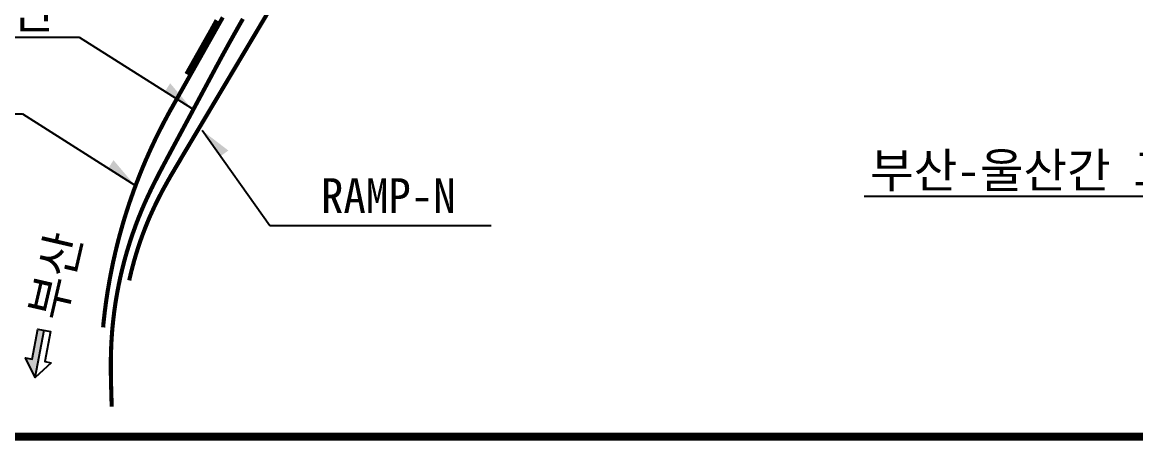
# Model space of a CAD drawing. Header units: metres. Extents: x 219215 to 220758, y 221330 to 222332.
# Drawn here: x 220467.4 to 220645.8, y 222131.5 to 222198.5 of the extents above; entities that cross this region are included whole.
import ezdxf

# ---------------------------------------------------------------- set-up
doc = ezdxf.new("R2010")
doc.units = ezdxf.units.M
for name, color, linetype in [('CA-ALGN-RampK', 2, 'Continuous'), ('CA-ALGN-RampN', 2, 'Continuous'), ('CA-ALGN-RampO', 2, 'Continuous'), ('CA-ALGN-국도7호선평면선형', 2, 'Continuous'), ('CA-LEAL', 1, 'Continuous'), ('CA-TEXT', 3, 'Continuous'), ('CZ-LIN1', 7, 'Continuous'), ('CZ-SYMB', 2, 'Continuous'), ('CZ-TEXT', 3, 'Continuous')]:
    doc.layers.add(name, color=color, linetype=linetype)
doc.styles.add('돋움체', font='DotumChe.ttf')

# ---------------------------------------------------------------- blocks, each defined once
blk = doc.blocks.new('CZDIRA2')
blk.add_hatch(color=256).paths.add_polyline_path([(0, 0), (0, -2), (9.33, -2), (9.33, -4), (14.67, 0)])
blk.add_line((14.67, 0), (0, 0))
blk.add_lwpolyline([(9.33, 4), (14.67, 0), (9.33, -4), (9.33, -2), (0, -2), (0, 2), (9.33, 2)], close=True)

msp = doc.modelspace()

# ---------------------------------------------------------------- hatches: boundary and pattern name
at = {"layer": 'CA-LEAL'}
for points in [[(220491.11, 222188.75), (220490.27, 222187.43), (220494.51, 222184.74)], [(220500.44, 222177.98), (220499.17, 222177.08), (220496.26, 222181.17)], [(220482.03, 222176.44), (220481.19, 222175.11), (220485.43, 222172.43)]]:
    msp.add_hatch(color=256, dxfattribs=at).paths.add_polyline_path(points)

# ---------------------------------------------------------------- linework, layer by layer
at = {"layer": 'CA-ALGN-RampK', "const_width": 0.656}
msp.add_lwpolyline([(220498.55, 222198.85), (220498.38, 222198.54), (220498.21, 222198.23), (220498.04, 222197.92), (220497.87, 222197.61), (220497.7, 222197.3), (220497.53, 222197), (220497.36, 222196.69), (220497.18, 222196.38), (220497.01, 222196.08), (220496.92, 222195.92), (220493.71, 222190.23)], dxfattribs=at)
at = {"layer": 'CA-ALGN-RampN', "const_width": 0.656}
msp.add_lwpolyline([(220484.55, 222157.18), (220484.63, 222157.53), (220484.71, 222157.87), (220484.79, 222158.21), (220484.87, 222158.56), (220484.96, 222158.9), (220485.05, 222159.24), (220485.14, 222159.58), (220485.23, 222159.92), (220485.32, 222160.26), (220485.42, 222160.6), (220485.52, 222160.94), (220485.62, 222161.28), (220485.72, 222161.61), (220485.83, 222161.95), (220485.93, 222162.29), (220486.04, 222162.62), (220486.15, 222162.96), (220486.27, 222163.29), (220486.38, 222163.62), (220486.5, 222163.96), (220486.62, 222164.29), (220486.74, 222164.62), (220486.87, 222164.95), (220486.99, 222165.28), (220487.12, 222165.61), (220487.25, 222165.93), (220487.38, 222166.26), (220487.52, 222166.59), (220487.65, 222166.91), (220487.79, 222167.24), (220487.93, 222167.56), (220488.08, 222167.88), (220488.22, 222168.2), (220488.37, 222168.52), (220488.52, 222168.84), (220488.67, 222169.16), (220488.82, 222169.48), (220488.98, 222169.8), (220489.13, 222170.11), (220489.29, 222170.43), (220489.44, 222170.71), (220489.6, 222171.02), (220489.76, 222171.34), (220489.93, 222171.65), (220490.1, 222171.96), (220490.27, 222172.27), (220490.44, 222172.57), (220490.61, 222172.88), (220490.78, 222173.19), (220490.96, 222173.49), (220491.13, 222173.8), (220491.31, 222174.11), (220491.49, 222174.41), (220491.67, 222174.71), (220491.85, 222175.02), (220492.03, 222175.32), (220492.21, 222175.62), (220492.39, 222175.93), (220492.57, 222176.23), (220492.75, 222176.53), (220492.78, 222176.6), (220519.25, 222221.01)], dxfattribs=at)
at = {"layer": 'CA-ALGN-RampO', "const_width": 0.656}
msp.add_lwpolyline([(220499.54, 222199.31), (220491.37, 222184.82), (220491.19, 222184.51), (220491.02, 222184.2), (220490.85, 222183.89), (220490.68, 222183.58), (220490.52, 222183.27), (220490.35, 222182.96), (220490.18, 222182.65), (220490.02, 222182.34), (220489.86, 222182.03), (220489.7, 222181.71), (220489.54, 222181.4), (220489.38, 222181.09), (220489.22, 222180.77), (220489.06, 222180.45), (220488.91, 222180.14), (220488.75, 222179.82), (220488.6, 222179.5), (220488.45, 222179.18), (220488.3, 222178.86), (220488.15, 222178.55), (220488, 222178.23), (220487.86, 222177.9), (220487.71, 222177.58), (220487.57, 222177.26), (220487.43, 222176.94), (220487.28, 222176.62), (220487.14, 222176.29), (220487.01, 222175.97), (220486.87, 222175.64), (220486.73, 222175.32), (220486.6, 222174.99), (220486.47, 222174.67), (220486.33, 222174.34), (220486.2, 222174.01), (220486.07, 222173.68), (220485.95, 222173.35), (220485.82, 222173.03), (220485.69, 222172.7), (220485.57, 222172.37), (220485.45, 222172.04), (220485.32, 222171.7), (220485.2, 222171.37), (220485.09, 222171.04), (220484.97, 222170.71), (220484.85, 222170.38), (220484.74, 222170.04), (220484.62, 222169.71), (220484.51, 222169.37), (220484.4, 222169.04), (220484.29, 222168.7), (220484.18, 222168.37), (220484.08, 222168.03), (220483.97, 222167.7), (220483.87, 222167.36), (220483.76, 222167.02), (220483.66, 222166.68), (220483.56, 222166.35), (220483.46, 222166.01), (220483.37, 222165.67), (220483.27, 222165.33), (220483.18, 222164.99), (220483.08, 222164.65), (220482.99, 222164.31), (220482.9, 222163.97), (220482.81, 222163.63), (220482.72, 222163.29), (220482.64, 222162.95), (220482.55, 222162.6), (220482.47, 222162.26), (220482.39, 222161.92), (220482.3, 222161.57), (220482.23, 222161.23), (220482.15, 222160.89), (220482.07, 222160.54), (220481.99, 222160.2), (220481.92, 222159.85), (220481.85, 222159.51), (220481.78, 222159.16), (220481.71, 222158.82), (220481.64, 222158.47), (220481.57, 222158.13), (220481.51, 222157.78), (220481.44, 222157.43), (220481.38, 222157.09), (220481.32, 222156.74), (220481.26, 222156.39), (220481.2, 222156.04), (220481.14, 222155.7), (220481.08, 222155.35), (220481.03, 222155), (220480.98, 222154.65), (220480.92, 222154.3), (220480.87, 222153.95), (220480.82, 222153.6), (220480.78, 222153.26), (220480.73, 222152.91), (220480.69, 222152.56), (220480.64, 222152.21), (220480.6, 222151.86), (220480.56, 222151.51), (220480.52, 222151.16), (220480.48, 222150.81), (220480.44, 222150.45), (220480.41, 222150.1), (220480.38, 222149.75), (220480.37, 222149.66)], dxfattribs=at)
at = {"layer": 'CA-ALGN-국도7호선평면선형', "const_width": 0.656}
msp.add_lwpolyline([(220481.75, 222136.96), (220481.72, 222137.78), (220481.71, 222138.13), (220481.7, 222138.48), (220481.69, 222138.84), (220481.68, 222139.19), (220481.67, 222139.54), (220481.66, 222139.89), (220481.65, 222140.25), (220481.64, 222140.6), (220481.63, 222140.95), (220481.63, 222141.3), (220481.62, 222141.66), (220481.61, 222142.01), (220481.61, 222142.36), (220481.61, 222142.71), (220481.6, 222143.07), (220481.6, 222143.42), (220481.6, 222143.77), (220481.61, 222144.12), (220481.61, 222144.48), (220481.61, 222144.83), (220481.62, 222145.18), (220481.63, 222145.53), (220481.64, 222145.89), (220481.65, 222146.05), (220481.66, 222146.41), (220481.67, 222146.76), (220481.69, 222147.11), (220481.71, 222147.46), (220481.73, 222147.81), (220481.75, 222148.17), (220481.78, 222148.52), (220481.8, 222148.87), (220481.83, 222149.22), (220481.86, 222149.57), (220481.9, 222149.92), (220481.93, 222150.27), (220481.97, 222150.62), (220482.01, 222150.97), (220482.05, 222151.32), (220482.09, 222151.67), (220482.13, 222152.02), (220482.18, 222152.37), (220482.23, 222152.72), (220482.28, 222153.07), (220482.33, 222153.42), (220482.38, 222153.77), (220482.44, 222154.12), (220482.5, 222154.46), (220482.56, 222154.81), (220482.62, 222155.16), (220482.68, 222155.51), (220482.75, 222155.85), (220482.82, 222156.2), (220482.88, 222156.54), (220482.96, 222156.89), (220483.03, 222157.23), (220483.1, 222157.58), (220483.18, 222157.92), (220483.26, 222158.27), (220483.34, 222158.61), (220483.42, 222158.95), (220483.51, 222159.29), (220483.6, 222159.64), (220483.68, 222159.98), (220483.77, 222160.32), (220483.87, 222160.66), (220483.96, 222161), (220484.06, 222161.34), (220484.15, 222161.68), (220484.25, 222162.01), (220484.36, 222162.35), (220484.46, 222162.69), (220484.57, 222163.03), (220484.67, 222163.36), (220484.78, 222163.7), (220484.89, 222164.03), (220485.01, 222164.37), (220485.12, 222164.7), (220485.24, 222165.03), (220485.36, 222165.36), (220485.48, 222165.69), (220485.6, 222166.03), (220485.72, 222166.36), (220485.85, 222166.69), (220485.97, 222167.01), (220486.1, 222167.34), (220486.24, 222167.67), (220486.37, 222168), (220486.5, 222168.32), (220486.64, 222168.65), (220486.78, 222168.97), (220486.92, 222169.29), (220487.06, 222169.62), (220487.21, 222169.94), (220487.32, 222170.19), (220487.47, 222170.51), (220487.62, 222170.83), (220487.77, 222171.15), (220487.92, 222171.47), (220488.07, 222171.79), (220488.23, 222172.1), (220488.38, 222172.42), (220488.54, 222172.73), (220488.7, 222173.05), (220488.86, 222173.36), (220489.02, 222173.68), (220489.18, 222173.99), (220489.34, 222174.3), (220489.5, 222174.62), (220489.67, 222174.93), (220489.83, 222175.24), (220490, 222175.55), (220490.16, 222175.86), (220490.33, 222176.17), (220490.5, 222176.49), (220490.66, 222176.8), (220490.83, 222177.11), (220491, 222177.42), (220491.07, 222177.56), (220498.15, 222190.74), (220498.31, 222191.05), (220498.48, 222191.36), (220498.65, 222191.67), (220498.82, 222191.98), (220498.99, 222192.29), (220499.15, 222192.6), (220499.32, 222192.91), (220499.49, 222193.22), (220499.66, 222193.53), (220499.83, 222193.84), (220500, 222194.15), (220500.17, 222194.45), (220500.34, 222194.76), (220500.51, 222195.07), (220500.68, 222195.38), (220500.86, 222195.69), (220501.03, 222196), (220501.2, 222196.3), (220501.37, 222196.61), (220501.54, 222196.92), (220501.72, 222197.23), (220501.89, 222197.53), (220502.06, 222197.84), (220502.24, 222198.15), (220502.41, 222198.45), (220502.59, 222198.76), (220502.76, 222199.06)], dxfattribs=at)
at = {"layer": 'CA-LEAL'}
for p, q in [((220439.73, 222196.15), (220476.52, 222196.15)), ((220476.52, 222196.15), (220494.51, 222184.74)), ((220430.66, 222183.84), (220467.44, 222183.84)), ((220467.44, 222183.84), (220485.43, 222172.43)), ((220507.08, 222165.93), (220496.26, 222181.17)), ((220602.29, 222170.65), (220683.36, 222170.65)), ((220542.53, 222165.93), (220507.08, 222165.93))]:
    msp.add_line(p, q, dxfattribs=at)
at = {"layer": 'CZ-LIN1', "const_width": 1.27}
msp.add_lwpolyline([(220394.65, 222132.14), (220757.09, 222132.14), (220757.09, 222331.58), (220394.65, 222331.58)], close=True, dxfattribs=at)

# ---------------------------------------------------------------- block references
at = {"layer": 'CZ-SYMB', "xscale": 0.5246419317840874, "yscale": 0.5246419317554682, "zscale": 0.5246419317368358, "rotation": 259.2929219159092}
msp.add_blockref('CZDIRA2', (220470.92, 222149.2), dxfattribs=at)

# ---------------------------------------------------------------- texts
at = {"layer": 'CA-TEXT', "style": '돋움체'}
for s, height, p in [('국도7호선', 5.571, (220440.94, 222197.53, -307.7)), ('부산-울산간 고속도로', 5.5705, (220603.24, 222172.02, -307.7)), ('RAMP-N', 5.571, (220515.26, 222167.98, -205.13))]:
    msp.add_text(s, height=height, dxfattribs=at).set_placement(p)
at = {"layer": 'CZ-TEXT', "style": '돋움체'}
msp.add_text('부산', height=5.571, rotation=76.9933, dxfattribs=at).set_placement((220473.88, 222150.46, -14.65))

doc.saveas('drawing.dxf')
